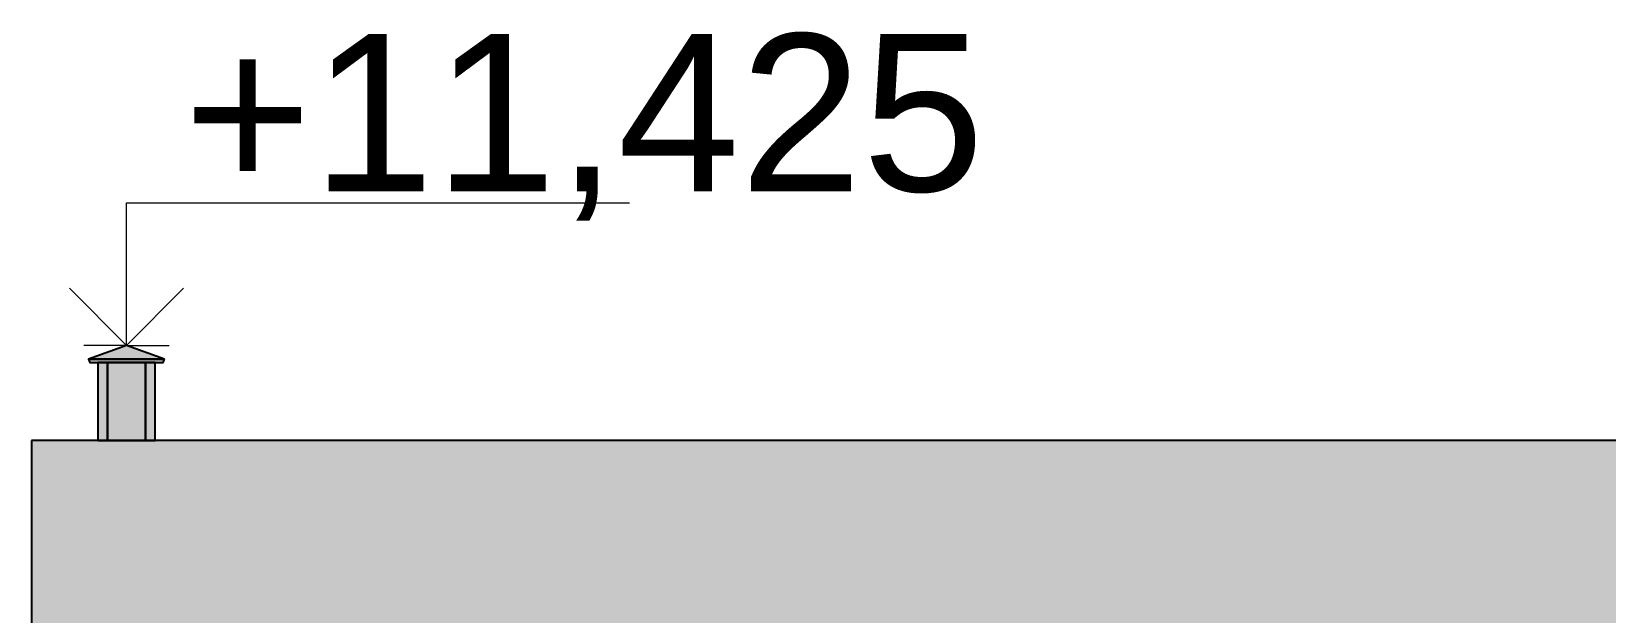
# Model space of a CAD drawing. Extents: x 8 to 21351, y 0 to 420.
# Drawn here: x 19421.81 to 19463.19, y 145.79 to 161.06 of the extents above; entities that cross this region are included whole.
import ezdxf

# ---------------------------------------------------------------- set-up
doc = ezdxf.new("R2010")
doc.units = 0
doc.styles.add('TEYPDFCAD_TEXT', font='arial.ttf')

msp = doc.modelspace()

# ---------------------------------------------------------------- hatches: boundary and pattern name
for points in [[(19425.309, 152.451), (19424.309, 152.815), (19423.309, 152.451)], [(19425.309, 152.451), (19424.309, 152.815), (19423.309, 152.451)], [(19425.309, 152.451), (19423.309, 152.451), (19423.341, 152.363), (19425.277, 152.363)], [(19425.309, 152.451), (19423.309, 152.451), (19423.341, 152.363), (19425.277, 152.363)], [(19423.559, 152.363), (19423.559, 150.318), (19423.809, 150.318), (19423.809, 152.363)], [(19424.809, 152.363), (19423.809, 152.363), (19423.809, 150.318), (19424.809, 150.318)], [(19425.059, 152.363), (19424.809, 152.363), (19424.809, 150.318), (19425.059, 150.318)], [(19421.811, 150.318), (19421.811, 139.945), (19756.412, 139.945), (19756.412, 150.318)], [(19421.811, 150.318), (19421.811, 139.945), (19756.412, 139.945), (19756.412, 150.318)]]:
    msp.add_hatch(color=7).paths.add_polyline_path(points)
at = {"true_color": 0x2e2e2e}
for points in [[(19423.559, 152.363), (19423.559, 150.318), (19423.809, 150.318), (19423.809, 152.363)], [(19424.809, 152.363), (19423.809, 152.363), (19423.809, 150.318), (19424.809, 150.318)], [(19425.059, 152.363), (19424.809, 152.363), (19424.809, 150.318), (19425.059, 150.318)]]:
    msp.add_hatch(color=0, dxfattribs=at).paths.add_polyline_path(points)

# ---------------------------------------------------------------- linework, layer by layer
at = {"color": 7, "lineweight": 15}
for p, q in [((19424.309, 152.815), (19424.309, 156.565)), ((19424.309, 156.565), (19437.533, 156.565)), ((19424.309, 152.815), (19422.809, 154.315)), ((19425.809, 154.315), (19424.309, 152.815)), ((19424.309, 152.815), (19423.184, 152.815)), ((19424.309, 152.815), (19423.309, 152.451)), ((19425.309, 152.451), (19424.309, 152.815)), ((19424.309, 152.815), (19425.434, 152.815)), ((19423.309, 152.451), (19423.341, 152.363)), ((19423.309, 152.451), (19425.309, 152.451)), ((19425.276, 152.363), (19423.34, 152.363)), ((19425.059, 152.363), (19425.059, 150.318)), ((19425.276, 152.363), (19425.308, 152.451)), ((19421.811, 150.318), (19421.811, 139.945)), ((19756.411, 150.318), (19421.811, 150.318))]:
    msp.add_line(p, q, dxfattribs=at)
at = {"color": 0, "lineweight": 20, "true_color": 0x6a6a6a}
msp.add_line((19423.559, 152.363), (19423.559, 150.318), dxfattribs=at)
at = {"color": 7}
for points in [[(19425.309, 152.451), (19424.309, 152.815), (19423.309, 152.451)], [(19425.309, 152.451), (19424.309, 152.815), (19423.309, 152.451)], [(19425.309, 152.451), (19423.309, 152.451), (19423.341, 152.363), (19425.277, 152.363)], [(19425.309, 152.451), (19423.309, 152.451), (19423.341, 152.363), (19425.277, 152.363)], [(19423.559, 152.363), (19423.559, 150.318), (19423.809, 150.318), (19423.809, 152.363)], [(19424.809, 152.363), (19423.809, 152.363), (19423.809, 150.318), (19424.809, 150.318)], [(19425.059, 152.363), (19424.809, 152.363), (19424.809, 150.318), (19425.059, 150.318)], [(19421.811, 150.318), (19421.811, 139.945), (19756.412, 139.945), (19756.412, 150.318)], [(19421.811, 150.318), (19421.811, 139.945), (19756.412, 139.945), (19756.412, 150.318)]]:
    msp.add_lwpolyline(points, close=True, dxfattribs=at)
at = {"color": 0, "true_color": 0x2e2e2e}
for points in [[(19423.559, 152.363), (19423.559, 150.318), (19423.809, 150.318), (19423.809, 152.363)], [(19424.809, 152.363), (19423.809, 152.363), (19423.809, 150.318), (19424.809, 150.318)], [(19425.059, 152.363), (19424.809, 152.363), (19424.809, 150.318), (19425.059, 150.318)]]:
    msp.add_lwpolyline(points, close=True, dxfattribs=at)

# ---------------------------------------------------------------- texts
at = {"color": 7, "style": 'TEYPDFCAD_TEXT'}
msp.add_text('+11,425', height=4.1381, dxfattribs=at).set_placement((19425.809, 156.865))

doc.saveas('drawing.dxf')
